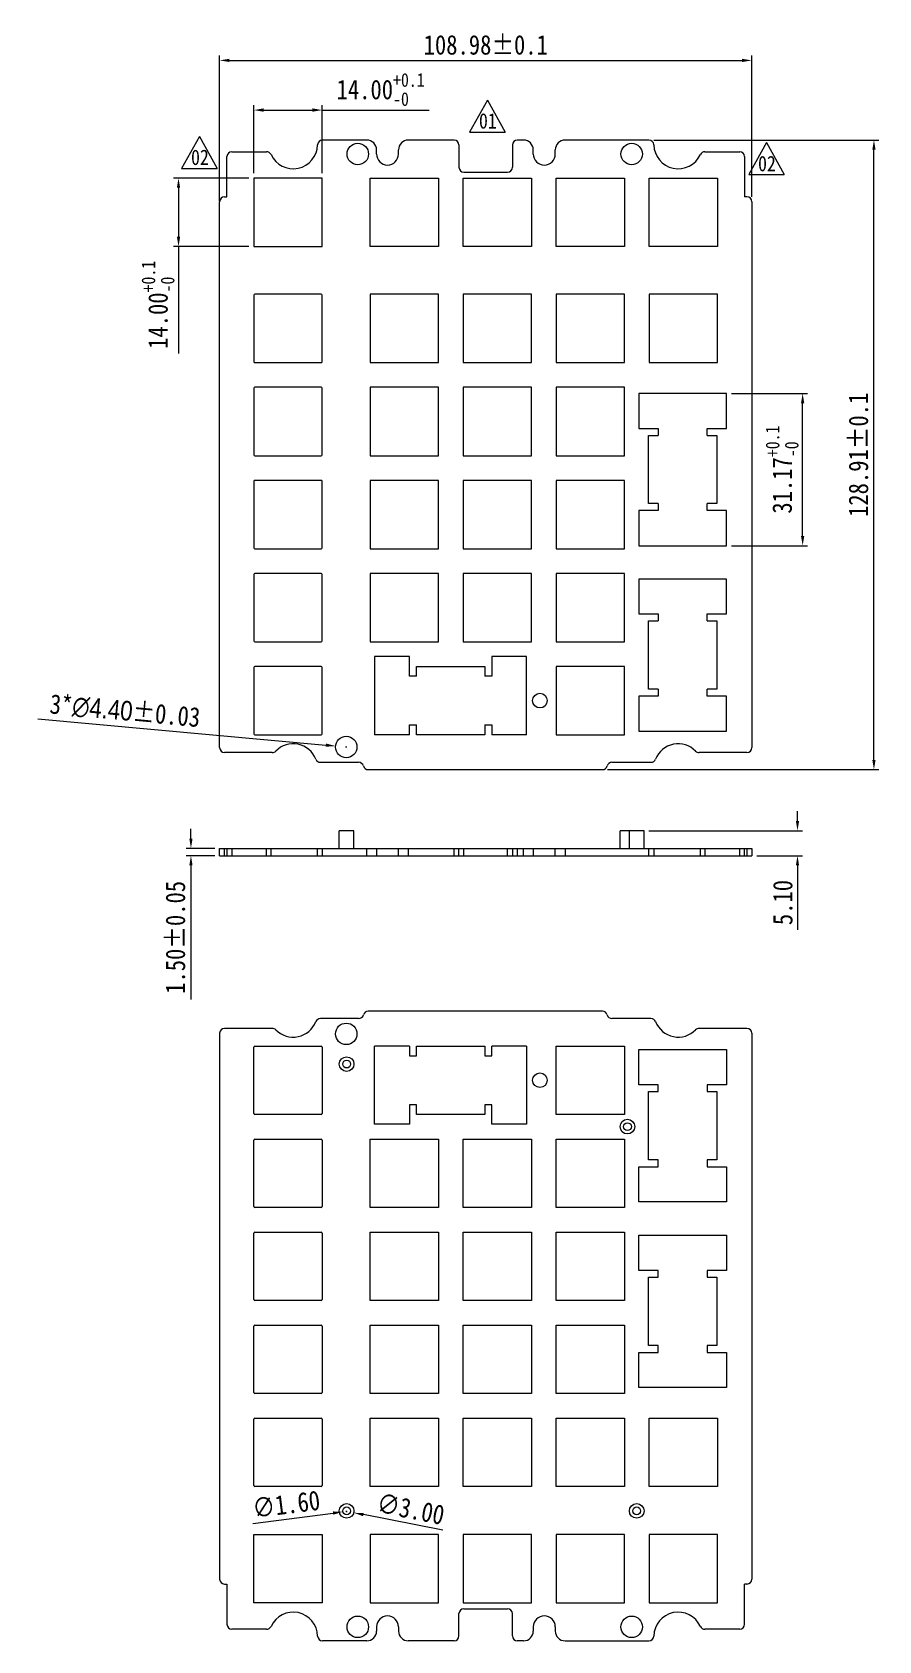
# Model space of a CAD drawing. Header units: millimetres. Extents: x 162 to 335, y 440 to 770.
import ezdxf

# ---------------------------------------------------------------- set-up
doc = ezdxf.new("R2010")
doc.units = ezdxf.units.MM
doc.header["$LTSCALE"] = 16.335
doc.header["$PDMODE"] = 3
doc.header["$PDSIZE"] = 8
doc.layers.get('0').update_dxf_attribs({"linetype": 'CONTINUOUS'})
doc.layers.get('Defpoints').update_dxf_attribs({"linetype": 'CONTINUOUS'})
for name, color, linetype in [('图框', 7, 'CONTINUOUS'), ('文字说明', 2, 'CONTINUOUS'), ('标注尺寸', 2, 'CONTINUOUS')]:
    doc.layers.add(name, color=color, linetype=linetype)
doc.styles.get("Standard").update_dxf_attribs({"font": '', "width": 0.85, "height": 4})
doc.styles.get('STANDARD').set_extended_font_data('SimSun')
doc.dimstyles.get("Standard").update_dxf_attribs({"dimtxt": 2.5, "dimasz": 2, "dimexe": 1, "dimexo": 1, "dimgap": 1, "dimtad": 1, "dimzin": 1, "dimdsep": 46, "dimtxsty": 'STANDARD', "dimcen": 0.09, "dimadec": 0, "dimazin": 2, "dimtp": 0.01, "dimtm": 0.01, "dimtfac": 1, "dimtofl": 0, "dimtmove": 0, "dimatfit": 3, "dimfxl": 1, "dimtolj": 1, "dimarcsym": 0})

# ---------------------------------------------------------------- blocks, each defined once
blk = doc.blocks.new('*D0')
at = {"layer": 'Defpoints', "color": 0}
for p in [(309.25, 763.9), (309.25, 734.96), (200.27, 734.15)]:
    blk.add_point(p, dxfattribs=at)
at = {"layer": '标注尺寸', "color": 0, "lineweight": -2}
for p, q in [((200.27, 735.15), (200.27, 764.9)), ((309.25, 735.96), (309.25, 764.9)), ((202.27, 763.9), (307.25, 763.9))]:
    blk.add_line(p, q, dxfattribs=at)
at = {"layer": '标注尺寸', "color": 0}
for points in [[(202.27, 764.23), (202.27, 763.57), (200.27, 763.9)], [(307.25, 764.23), (307.25, 763.57), (309.25, 763.9)]]:
    blk.add_solid(points, dxfattribs=at)
at = {"layer": '标注尺寸', "color": 0, "insert": (254.76, 767.06), "char_height": 4, "attachment_point": 5}
blk.add_mtext('\\A1;108.98%%P0.1', dxfattribs=at)
blk = doc.blocks.new('*D1')
at = {"layer": 'Defpoints', "color": 0}
for p in [(221.27, 753.73), (207.27, 739.81), (221.27, 739.81)]:
    blk.add_point(p, dxfattribs=at)
at = {"layer": '标注尺寸', "color": 0, "lineweight": -2}
for p, q in [((207.27, 740.81), (207.27, 754.73)), ((221.27, 740.81), (221.27, 754.73)), ((209.27, 753.73), (219.27, 753.73)), ((221.27, 753.73), (243.19, 753.73))]:
    blk.add_line(p, q, dxfattribs=at)
at = {"layer": '标注尺寸', "color": 0}
for points in [[(209.27, 754.07), (209.27, 753.4), (207.27, 753.73)], [(219.27, 754.07), (219.27, 753.4), (221.27, 753.73)]]:
    blk.add_solid(points, dxfattribs=at)
at = {"layer": '标注尺寸', "color": 0, "insert": (233.23, 757.94), "char_height": 4, "attachment_point": 5}
blk.add_mtext('\\A1;14.00{\\H0.7x;\\S+0.1^ -0;}', dxfattribs=at)
blk = doc.blocks.new('*D2')
at = {"layer": 'Defpoints', "color": 0}
for p in [(207.27, 739.81), (191.85, 725.81), (207.27, 725.81)]:
    blk.add_point(p, dxfattribs=at)
at = {"layer": '标注尺寸', "color": 0, "lineweight": -2}
for p, q in [((206.27, 739.81), (190.85, 739.81)), ((191.85, 737.81), (191.85, 727.81)), ((206.27, 725.81), (190.85, 725.81)), ((191.85, 725.81), (191.85, 703.89))]:
    blk.add_line(p, q, dxfattribs=at)
at = {"layer": '标注尺寸', "color": 0}
for points in [[(191.51, 737.81), (192.18, 737.81), (191.85, 739.81)], [(191.51, 727.81), (192.18, 727.81), (191.85, 725.81)]]:
    blk.add_solid(points, dxfattribs=at)
at = {"layer": '标注尺寸', "color": 0, "insert": (187.64, 713.85), "char_height": 4, "attachment_point": 5, "rotation": 90}
blk.add_mtext('\\A1;14.00{\\H0.7x;\\S+0.1^ -0;}', dxfattribs=at)
blk = doc.blocks.new('*D3')
at = {"layer": 'Defpoints', "color": 0}
for p in [(304.09, 695.71), (319.65, 695.71), (304.09, 664.54)]:
    blk.add_point(p, dxfattribs=at)
at = {"layer": '标注尺寸', "color": 0, "lineweight": -2}
for p, q in [((305.09, 695.71), (320.65, 695.71)), ((319.65, 666.54), (319.65, 693.71)), ((305.09, 664.54), (320.65, 664.54))]:
    blk.add_line(p, q, dxfattribs=at)
at = {"layer": '标注尺寸', "color": 0}
for points in [[(319.31, 693.71), (319.98, 693.71), (319.65, 695.71)], [(319.31, 666.54), (319.98, 666.54), (319.65, 664.54)]]:
    blk.add_solid(points, dxfattribs=at)
at = {"layer": '标注尺寸', "color": 0, "insert": (315.44, 680.12), "char_height": 4, "attachment_point": 5, "rotation": 90}
blk.add_mtext('\\A1;31.17{\\H0.7x;\\S+0.1^ -0;}', dxfattribs=at)
blk = doc.blocks.new('*D4')
at = {"layer": 'Defpoints', "color": 0}
for p in [(288.17, 747.59), (334.25, 747.59), (278.67, 618.68)]:
    blk.add_point(p, dxfattribs=at)
at = {"layer": '标注尺寸', "color": 0, "lineweight": -2}
for p, q in [((289.17, 747.59), (335.25, 747.59)), ((334.25, 620.68), (334.25, 745.59)), ((279.67, 618.68), (335.25, 618.68))]:
    blk.add_line(p, q, dxfattribs=at)
at = {"layer": '标注尺寸', "color": 0}
for points in [[(333.91, 745.59), (334.58, 745.59), (334.25, 747.59)], [(333.91, 620.68), (334.58, 620.68), (334.25, 618.68)]]:
    blk.add_solid(points, dxfattribs=at)
at = {"layer": '标注尺寸', "color": 0, "insert": (331.09, 683.14), "char_height": 4, "attachment_point": 5, "rotation": 90}
blk.add_mtext('\\A1;128.91%%P0.1', dxfattribs=at)
blk = doc.blocks.new('*D5')
at = {"layer": 'Defpoints', "color": 0}
for p in [(194.39, 601.07), (200.27, 602.57), (200.27, 601.07)]:
    blk.add_point(p, dxfattribs=at)
at = {"layer": '标注尺寸', "color": 0, "lineweight": -2}
for p, q in [((194.39, 604.57), (194.39, 606.57)), ((199.27, 602.57), (193.39, 602.57)), ((199.27, 601.07), (193.39, 601.07)), ((194.39, 599.07), (194.39, 571.61))]:
    blk.add_line(p, q, dxfattribs=at)
at = {"layer": '标注尺寸', "color": 0}
for points in [[(194.06, 604.57), (194.72, 604.57), (194.39, 602.57)], [(194.06, 599.07), (194.72, 599.07), (194.39, 601.07)]]:
    blk.add_solid(points, dxfattribs=at)
at = {"layer": '标注尺寸', "color": 0, "insert": (191.23, 584.34), "char_height": 4, "attachment_point": 5, "rotation": 90}
blk.add_mtext('\\A1;1.50%%P0.05', dxfattribs=at)
blk = doc.blocks.new('*D6')
at = {"layer": 'Defpoints', "color": 0}
for p in [(287.17, 606.17), (318.59, 606.17), (309.25, 601.07)]:
    blk.add_point(p, dxfattribs=at)
at = {"layer": '标注尺寸', "color": 0, "lineweight": -2}
for p, q in [((318.59, 608.17), (318.59, 610.17)), ((288.17, 606.17), (319.59, 606.17)), ((310.25, 601.07), (319.59, 601.07)), ((318.59, 599.07), (318.59, 585.87))]:
    blk.add_line(p, q, dxfattribs=at)
at = {"layer": '标注尺寸', "color": 0}
for points in [[(318.26, 608.17), (318.92, 608.17), (318.59, 606.17)], [(318.26, 599.07), (318.92, 599.07), (318.59, 601.07)]]:
    blk.add_solid(points, dxfattribs=at)
at = {"layer": '标注尺寸', "color": 0, "insert": (315.59, 591.47), "char_height": 4, "attachment_point": 5, "rotation": 90}
blk.add_mtext('\\A1;5.10', dxfattribs=at)
blk = doc.blocks.new('*D7')
at = {"layer": 'Defpoints', "color": 0}
for p in [(225.48, 466.72), (227.07, 466.92)]:
    blk.add_point(p, dxfattribs=at)
at = {"layer": '标注尺寸', "color": 0, "lineweight": -2}
for p, q in [((207.08, 464.36), (223.5, 466.46)), ((226.18, 466.82), (226.36, 466.82)), ((226.27, 466.73), (226.27, 466.91))]:
    blk.add_line(p, q, dxfattribs=at)
at = {"layer": '标注尺寸', "color": 0}
blk.add_solid([(223.45, 466.8), (223.54, 466.13), (225.48, 466.72)], dxfattribs=at)
at = {"layer": '标注尺寸', "color": 0, "insert": (213.91, 468.26), "char_height": 4, "attachment_point": 5, "rotation": 7.3023}
blk.add_mtext('\\A1;∅1.60', dxfattribs=at)
blk = doc.blocks.new('*D8')
at = {"layer": 'Defpoints', "color": 0}
for p in [(224.8, 467.11), (227.74, 466.53)]:
    blk.add_point(p, dxfattribs=at)
at = {"layer": '标注尺寸', "color": 0, "lineweight": -2}
for p, q in [((226.18, 466.82), (226.36, 466.82)), ((226.27, 466.73), (226.27, 466.91)), ((245.95, 462.96), (229.71, 466.15))]:
    blk.add_line(p, q, dxfattribs=at)
at = {"layer": '标注尺寸', "color": 0}
blk.add_solid([(229.77, 466.47), (229.64, 465.82), (227.74, 466.53)], dxfattribs=at)
at = {"layer": '标注尺寸', "color": 0, "insert": (239.39, 467.3), "char_height": 4, "attachment_point": 5, "rotation": 348.9}
blk.add_mtext('\\A1;∅3.00', dxfattribs=at)
blk = doc.blocks.new('*D9')
at = {"layer": 'Defpoints', "color": 0}
for p in [(224, 623.52), (228.39, 623.12)]:
    blk.add_point(p, dxfattribs=at)
at = {"layer": '标注尺寸', "color": 0, "lineweight": -2}
for p, q in [((163.04, 629.12), (222.01, 623.7)), ((226.1, 623.32), (226.28, 623.32)), ((226.19, 623.23), (226.19, 623.41))]:
    blk.add_line(p, q, dxfattribs=at)
at = {"layer": '标注尺寸', "color": 0}
blk.add_solid([(222.04, 624.04), (221.98, 623.37), (224, 623.52)], dxfattribs=at)
at = {"layer": '标注尺寸', "color": 0, "insert": (180.89, 630.65), "char_height": 4, "attachment_point": 5, "rotation": 354.755}
blk.add_mtext('\\A1;{\\C2;3*\\Fgdt|c134;∅4.40\\fSimSun|b0|i0|c134|p2;%%P0.03}', dxfattribs=at)

msp = doc.modelspace()

# ---------------------------------------------------------------- linework, layer by layer
at = {"color": 7, "linetype": 'Continuous'}
for p, q in [((202.773, 745.211), (209.877, 745.211)), ((230.398, 747.591), (221.328, 747.591)), ((232.398, 744.73), (232.398, 745.591)), ((236.898, 744.73), (236.898, 745.591)), ((248.278, 747.591), (238.898, 747.591)), ((249.278, 746.591), (249.278, 742.011)), ((260.218, 746.591), (260.218, 742.011)), ((262.498, 747.591), (261.218, 747.591)), ((264.498, 744.73), (264.498, 745.591)), ((268.998, 744.73), (268.998, 745.591)), ((288.167, 747.591), (270.998, 747.591)), ((299.618, 745.211), (306.752, 745.211)), ((207.273, 739.811), (207.273, 725.811)), ((221.273, 739.811), (207.273, 739.811)), ((221.273, 725.811), (221.273, 739.811)), ((231.073, 725.811), (231.073, 739.811)), ((231.073, 739.811), (245.073, 739.811)), ((245.073, 739.811), (245.073, 725.811)), ((250.123, 725.811), (250.123, 739.811)), ((250.123, 739.811), (264.123, 739.811)), ((250.278, 741.011), (259.218, 741.011)), ((264.123, 739.811), (264.123, 725.811)), ((269.173, 725.811), (269.173, 739.811)), ((269.173, 739.811), (283.173, 739.811)), ((283.173, 739.811), (283.173, 725.811)), ((288.223, 725.811), (288.223, 739.811)), ((288.223, 739.811), (302.223, 739.811)), ((302.223, 739.811), (302.223, 725.811)), ((200.273, 623.184), (200.273, 734.961)), ((309.252, 734.961), (309.252, 623.184)), ((207.273, 725.811), (221.273, 725.811)), ((245.073, 725.811), (231.073, 725.811)), ((264.123, 725.811), (250.123, 725.811)), ((283.173, 725.811), (269.173, 725.811)), ((302.223, 725.811), (288.223, 725.811)), ((207.273, 715.813), (207.273, 702.213)), ((221.073, 716.013), (207.473, 716.013)), ((221.273, 702.213), (221.273, 715.813)), ((231.073, 716.013), (231.073, 702.013)), ((245.073, 716.013), (231.073, 716.013)), ((245.073, 702.013), (245.073, 716.013)), ((250.123, 716.013), (250.123, 702.013)), ((264.123, 716.013), (250.123, 716.013)), ((264.123, 702.013), (264.123, 716.013)), ((269.173, 716.013), (269.173, 702.013)), ((283.173, 716.013), (269.173, 716.013)), ((283.173, 702.013), (283.173, 716.013)), ((288.223, 716.013), (288.223, 702.013)), ((302.223, 716.013), (288.223, 716.013)), ((302.223, 702.013), (302.223, 716.013)), ((207.473, 702.013), (221.073, 702.013)), ((231.073, 702.013), (245.073, 702.013)), ((250.123, 702.013), (264.123, 702.013)), ((269.173, 702.013), (283.173, 702.013)), ((288.223, 702.013), (302.223, 702.013)), ((207.273, 696.763), (207.273, 683.163)), ((221.073, 696.963), (207.473, 696.963)), ((221.273, 683.163), (221.273, 696.763)), ((231.073, 696.963), (231.073, 682.963)), ((245.073, 696.963), (231.073, 696.963)), ((245.073, 682.963), (245.073, 696.963)), ((250.123, 696.963), (250.123, 682.963)), ((264.123, 696.963), (250.123, 696.963)), ((264.123, 682.963), (264.123, 696.963)), ((269.173, 696.963), (269.173, 682.963)), ((283.173, 696.963), (269.173, 696.963)), ((283.173, 682.963), (283.173, 696.963)), ((304.088, 695.707), (286.088, 695.707)), ((286.088, 695.707), (286.088, 688.564)), ((304.088, 688.564), (304.088, 695.707)), ((286.088, 688.564), (290.088, 688.564)), ((290.088, 688.564), (290.088, 687.121)), ((300.088, 688.564), (304.088, 688.564)), ((300.088, 687.121), (300.088, 688.564)), ((288.073, 687.121), (290.088, 687.121)), ((288.073, 673.151), (288.073, 687.121)), ((300.088, 687.121), (302.073, 687.121)), ((302.073, 687.121), (302.073, 673.151)), ((207.473, 682.963), (221.073, 682.963)), ((231.073, 682.963), (245.073, 682.963)), ((250.123, 682.963), (264.123, 682.963)), ((269.173, 682.963), (283.173, 682.963)), ((207.273, 677.713), (207.273, 664.113)), ((221.073, 677.913), (207.473, 677.913)), ((221.273, 664.113), (221.273, 677.713)), ((231.073, 677.913), (231.073, 663.913)), ((245.073, 677.913), (231.073, 677.913)), ((245.073, 663.913), (245.073, 677.913)), ((264.123, 677.913), (250.123, 677.913)), ((250.123, 677.913), (250.123, 663.913)), ((264.123, 663.913), (264.123, 677.913)), ((283.173, 677.913), (269.173, 677.913)), ((269.173, 677.913), (269.173, 663.913)), ((283.173, 663.913), (283.173, 677.913)), ((290.088, 673.151), (288.073, 673.151)), ((290.088, 673.151), (290.088, 671.736)), ((302.073, 673.151), (300.088, 673.151)), ((300.088, 671.736), (300.088, 673.151)), ((290.088, 671.736), (286.088, 671.736)), ((286.088, 671.736), (286.088, 664.536)), ((304.088, 671.736), (300.088, 671.736)), ((304.088, 664.536), (304.088, 671.736)), ((207.473, 663.913), (221.073, 663.913)), ((231.073, 663.913), (245.073, 663.913)), ((250.123, 663.913), (264.123, 663.913)), ((269.173, 663.913), (283.173, 663.913)), ((286.088, 664.536), (304.088, 664.536)), ((221.073, 658.863), (207.473, 658.863)), ((231.073, 658.863), (231.073, 644.863)), ((245.073, 658.863), (231.073, 658.863)), ((245.073, 644.863), (245.073, 658.863)), ((264.123, 658.863), (250.123, 658.863)), ((250.123, 658.863), (250.123, 644.863)), ((264.123, 644.863), (264.123, 658.863)), ((283.173, 658.863), (269.173, 658.863)), ((269.173, 658.863), (269.173, 644.863)), ((283.173, 644.863), (283.173, 658.863)), ((207.273, 658.663), (207.273, 645.063)), ((221.273, 645.063), (221.273, 658.663)), ((304.088, 657.707), (286.088, 657.707)), ((286.088, 657.707), (286.088, 650.564)), ((304.088, 650.564), (304.088, 657.707)), ((286.088, 650.564), (290.088, 650.564)), ((288.073, 649.121), (290.088, 649.121)), ((288.073, 635.151), (288.073, 649.121)), ((290.088, 650.564), (290.088, 649.121)), ((300.088, 650.564), (304.088, 650.564)), ((300.088, 649.121), (300.088, 650.564)), ((300.088, 649.121), (302.073, 649.121)), ((302.073, 649.121), (302.073, 635.151)), ((207.473, 644.863), (221.073, 644.863)), ((231.073, 644.863), (245.073, 644.863)), ((250.123, 644.863), (264.123, 644.863)), ((269.173, 644.863), (283.173, 644.863)), ((207.273, 639.613), (207.273, 626.013)), ((221.073, 639.813), (207.473, 639.813)), ((221.273, 626.013), (221.273, 639.613)), ((239.152, 641.828), (231.952, 641.828)), ((231.952, 641.828), (231.952, 625.813)), ((239.152, 637.828), (239.152, 641.828)), ((240.567, 639.813), (254.537, 639.813)), ((240.567, 637.828), (240.567, 639.813)), ((254.537, 639.813), (254.537, 637.828)), ((263.124, 641.828), (255.981, 641.828)), ((255.981, 641.828), (255.981, 637.828)), ((263.124, 625.813), (263.124, 641.828)), ((283.173, 639.813), (269.173, 639.813)), ((269.173, 639.813), (269.173, 625.813)), ((283.173, 625.813), (283.173, 639.813)), ((240.567, 637.828), (239.152, 637.828)), ((255.981, 637.828), (254.537, 637.828)), ((290.088, 633.736), (286.088, 633.736)), ((286.088, 633.736), (286.088, 626.536)), ((290.088, 635.151), (288.073, 635.151)), ((290.088, 635.151), (290.088, 633.736)), ((302.073, 635.151), (300.088, 635.151)), ((300.088, 633.736), (300.088, 635.151)), ((304.088, 633.736), (300.088, 633.736)), ((304.088, 626.536), (304.088, 633.736)), ((207.473, 625.813), (221.073, 625.813)), ((239.152, 625.813), (231.952, 625.813)), ((239.152, 627.828), (240.567, 627.828)), ((239.152, 625.813), (239.152, 627.828)), ((240.567, 625.813), (240.567, 627.828)), ((254.537, 625.813), (240.567, 625.813)), ((254.537, 627.828), (255.981, 627.828)), ((254.537, 627.828), (254.537, 625.813)), ((255.981, 627.828), (255.981, 625.813)), ((263.124, 625.813), (255.981, 625.813)), ((269.173, 625.813), (283.173, 625.813)), ((286.088, 626.536), (304.088, 626.536)), ((211.053, 622.184), (201.273, 622.184)), ((220.908, 620.184), (228.734, 620.184)), ((280.607, 620.184), (288.588, 620.184)), ((308.252, 622.184), (298.442, 622.184)), ((230.671, 618.684), (278.671, 618.684)), ((224.773, 602.566), (224.773, 606.166)), ((227.773, 606.166), (224.773, 606.166)), ((227.773, 602.566), (227.773, 606.166)), ((287.173, 606.166), (282.273, 606.166)), ((282.273, 602.566), (282.273, 606.166)), ((284.173, 602.566), (284.173, 606.166)), ((287.173, 602.566), (287.173, 606.166)), ((200.273, 601.066), (200.273, 602.566)), ((200.273, 602.566), (309.252, 602.566)), ((200.273, 601.066), (309.252, 601.066)), ((201.273, 601.066), (201.273, 602.566)), ((201.773, 602.566), (201.773, 601.066)), ((202.773, 602.566), (202.773, 601.066)), ((209.877, 601.066), (209.877, 602.566)), ((210.785, 602.566), (210.785, 601.066)), ((220.328, 601.066), (220.328, 602.566)), ((221.328, 601.066), (221.328, 602.566)), ((230.398, 601.066), (230.398, 602.566)), ((232.398, 602.566), (232.398, 601.066)), ((236.898, 601.066), (236.898, 602.566)), ((238.898, 602.566), (238.898, 601.066)), ((248.278, 601.066), (248.278, 602.566)), ((249.278, 601.066), (249.278, 602.566)), ((250.278, 601.066), (250.278, 602.566)), ((259.218, 601.066), (259.218, 602.566)), ((260.218, 602.566), (260.218, 601.066)), ((261.218, 602.566), (261.218, 601.066)), ((262.498, 601.066), (262.498, 602.566)), ((264.498, 602.566), (264.498, 601.066)), ((268.998, 601.066), (268.998, 602.566)), ((270.998, 602.566), (270.998, 601.066)), ((288.167, 601.066), (288.167, 602.566)), ((289.167, 602.566), (289.167, 601.066)), ((298.71, 601.066), (298.71, 602.566)), ((299.618, 602.566), (299.618, 601.066)), ((306.752, 601.066), (306.752, 602.566)), ((307.752, 601.066), (307.752, 602.566)), ((308.252, 602.566), (308.252, 601.066)), ((309.252, 602.566), (309.252, 601.066)), ((228.734, 567.716), (220.908, 567.716)), ((278.671, 569.216), (230.671, 569.216)), ((288.588, 567.716), (280.607, 567.716)), ((200.273, 564.716), (200.273, 452.939)), ((211.053, 565.716), (201.273, 565.716)), ((308.252, 565.716), (298.442, 565.716)), ((309.252, 564.716), (309.252, 452.939)), ((207.273, 548.287), (207.273, 561.887)), ((207.473, 562.087), (221.073, 562.087)), ((221.273, 561.887), (221.273, 548.287)), ((231.952, 546.072), (231.952, 562.087)), ((239.152, 562.087), (231.952, 562.087)), ((239.152, 562.087), (239.152, 560.072)), ((239.152, 560.072), (240.567, 560.072)), ((240.567, 560.072), (240.567, 562.087)), ((240.567, 562.087), (254.537, 562.087)), ((254.537, 562.087), (254.537, 560.072)), ((254.537, 560.072), (255.981, 560.072)), ((255.981, 560.072), (255.981, 562.087)), ((263.124, 562.087), (255.981, 562.087)), ((263.124, 562.087), (263.124, 546.072)), ((269.173, 548.087), (269.173, 562.087)), ((269.173, 562.087), (283.173, 562.087)), ((283.173, 562.087), (283.173, 548.087)), ((286.088, 554.165), (286.088, 561.365)), ((286.088, 561.365), (304.088, 561.365)), ((304.088, 561.365), (304.088, 554.165)), ((290.088, 554.165), (286.088, 554.165)), ((290.088, 552.75), (290.088, 554.165)), ((300.088, 554.165), (300.088, 552.75)), ((304.088, 554.165), (300.088, 554.165)), ((239.152, 550.072), (239.152, 546.072)), ((240.567, 550.072), (239.152, 550.072)), ((240.567, 548.087), (240.567, 550.072)), ((254.537, 550.072), (254.537, 548.087)), ((255.981, 550.072), (254.537, 550.072)), ((255.981, 546.072), (255.981, 550.072)), ((288.073, 538.78), (288.073, 552.75)), ((288.073, 552.75), (290.088, 552.75)), ((300.088, 552.75), (302.073, 552.75)), ((302.073, 552.75), (302.073, 538.78)), ((221.073, 548.087), (207.473, 548.087)), ((254.537, 548.087), (240.567, 548.087)), ((283.173, 548.087), (269.173, 548.087)), ((239.152, 546.072), (231.952, 546.072)), ((263.124, 546.072), (255.981, 546.072)), ((207.273, 529.237), (207.273, 542.837)), ((207.473, 543.037), (221.073, 543.037)), ((221.273, 542.837), (221.273, 529.237)), ((231.073, 529.037), (231.073, 543.037)), ((231.073, 543.037), (245.073, 543.037)), ((245.073, 543.037), (245.073, 529.037)), ((250.123, 529.037), (250.123, 543.037)), ((250.123, 543.037), (264.123, 543.037)), ((264.123, 543.037), (264.123, 529.037)), ((269.173, 529.037), (269.173, 543.037)), ((269.173, 543.037), (283.173, 543.037)), ((283.173, 543.037), (283.173, 529.037)), ((286.088, 530.193), (286.088, 537.336)), ((286.088, 537.336), (290.088, 537.336)), ((290.088, 538.78), (288.073, 538.78)), ((290.088, 537.336), (290.088, 538.78)), ((302.073, 538.78), (300.088, 538.78)), ((300.088, 538.78), (300.088, 537.336)), ((300.088, 537.336), (304.088, 537.336)), ((304.088, 537.336), (304.088, 530.193)), ((221.073, 529.037), (207.473, 529.037)), ((245.073, 529.037), (231.073, 529.037)), ((264.123, 529.037), (250.123, 529.037)), ((283.173, 529.037), (269.173, 529.037)), ((304.088, 530.193), (286.088, 530.193)), ((207.273, 510.187), (207.273, 523.787)), ((207.473, 523.987), (221.073, 523.987)), ((221.273, 523.787), (221.273, 510.187)), ((231.073, 509.987), (231.073, 523.987)), ((231.073, 523.987), (245.073, 523.987)), ((245.073, 523.987), (245.073, 509.987)), ((250.123, 509.987), (250.123, 523.987)), ((250.123, 523.987), (264.123, 523.987)), ((264.123, 523.987), (264.123, 509.987)), ((269.173, 509.987), (269.173, 523.987)), ((269.173, 523.987), (283.173, 523.987)), ((283.173, 523.987), (283.173, 509.987)), ((286.088, 523.365), (304.088, 523.365)), ((286.088, 516.165), (286.088, 523.365)), ((304.088, 523.365), (304.088, 516.165)), ((290.088, 516.165), (286.088, 516.165)), ((288.073, 514.75), (290.088, 514.75)), ((288.073, 500.78), (288.073, 514.75)), ((290.088, 514.75), (290.088, 516.165)), ((304.088, 516.165), (300.088, 516.165)), ((300.088, 516.165), (300.088, 514.75)), ((300.088, 514.75), (302.073, 514.75)), ((302.073, 514.75), (302.073, 500.78)), ((221.073, 509.987), (207.473, 509.987)), ((245.073, 509.987), (231.073, 509.987)), ((264.123, 509.987), (250.123, 509.987)), ((283.173, 509.987), (269.173, 509.987)), ((207.273, 491.137), (207.273, 504.737)), ((207.473, 504.937), (221.073, 504.937)), ((221.273, 504.737), (221.273, 491.137)), ((231.073, 490.937), (231.073, 504.937)), ((231.073, 504.937), (245.073, 504.937)), ((245.073, 504.937), (245.073, 490.937)), ((250.123, 490.937), (250.123, 504.937)), ((250.123, 504.937), (264.123, 504.937)), ((264.123, 504.937), (264.123, 490.937)), ((269.173, 504.937), (283.173, 504.937)), ((269.173, 490.937), (269.173, 504.937)), ((283.173, 504.937), (283.173, 490.937)), ((290.088, 500.78), (288.073, 500.78)), ((290.088, 499.336), (290.088, 500.78)), ((302.073, 500.78), (300.088, 500.78)), ((300.088, 500.78), (300.088, 499.336)), ((286.088, 499.336), (290.088, 499.336)), ((286.088, 492.193), (286.088, 499.336)), ((300.088, 499.336), (304.088, 499.336)), ((304.088, 499.336), (304.088, 492.193)), ((221.073, 490.937), (207.473, 490.937)), ((245.073, 490.937), (231.073, 490.937)), ((264.123, 490.937), (250.123, 490.937)), ((283.173, 490.937), (269.173, 490.937)), ((304.088, 492.193), (286.088, 492.193)), ((207.273, 472.087), (207.273, 485.687)), ((207.473, 485.887), (221.073, 485.887)), ((221.273, 485.687), (221.273, 472.087)), ((231.073, 471.887), (231.073, 485.887)), ((231.073, 485.887), (245.073, 485.887)), ((245.073, 485.887), (245.073, 471.887)), ((250.123, 485.887), (264.123, 485.887)), ((250.123, 471.887), (250.123, 485.887)), ((264.123, 485.887), (264.123, 471.887)), ((269.173, 485.887), (283.173, 485.887)), ((269.173, 471.887), (269.173, 485.887)), ((283.173, 485.887), (283.173, 471.887)), ((288.223, 485.887), (302.223, 485.887)), ((288.223, 471.887), (288.223, 485.887)), ((302.223, 485.887), (302.223, 471.887)), ((221.073, 471.887), (207.473, 471.887)), ((245.073, 471.887), (231.073, 471.887)), ((264.123, 471.887), (250.123, 471.887)), ((283.173, 471.887), (269.173, 471.887)), ((302.223, 471.887), (288.223, 471.887)), ((207.273, 448.089), (207.273, 462.089)), ((207.273, 462.089), (221.273, 462.089)), ((221.273, 462.089), (221.273, 448.089)), ((245.073, 462.089), (231.073, 462.089)), ((231.073, 462.089), (231.073, 448.089)), ((245.073, 448.089), (245.073, 462.089)), ((264.123, 462.089), (250.123, 462.089)), ((250.123, 462.089), (250.123, 448.089)), ((264.123, 448.089), (264.123, 462.089)), ((283.173, 462.089), (269.173, 462.089)), ((269.173, 462.089), (269.173, 448.089)), ((283.173, 448.089), (283.173, 462.089)), ((302.223, 462.089), (288.223, 462.089)), ((288.223, 462.089), (288.223, 448.089)), ((302.223, 448.089), (302.223, 462.089)), ((201.273, 451.939), (201.773, 451.939)), ((201.773, 451.939), (201.773, 443.689)), ((308.252, 451.939), (307.752, 451.939)), ((307.752, 443.689), (307.752, 451.939)), ((221.273, 448.089), (207.273, 448.089)), ((231.073, 448.089), (245.073, 448.089)), ((250.123, 448.089), (264.123, 448.089)), ((269.173, 448.089), (283.173, 448.089)), ((288.223, 448.089), (302.223, 448.089)), ((249.278, 441.309), (249.278, 445.889)), ((250.278, 446.889), (259.218, 446.889)), ((260.218, 441.309), (260.218, 445.889)), ((209.877, 442.689), (202.773, 442.689)), ((232.398, 443.17), (232.398, 442.309)), ((236.898, 443.17), (236.898, 442.309)), ((264.498, 443.17), (264.498, 442.309)), ((268.998, 443.17), (268.998, 442.309)), ((306.752, 442.689), (299.618, 442.689)), ((230.398, 440.309), (221.328, 440.309)), ((248.278, 440.309), (238.898, 440.309)), ((262.498, 440.309), (261.218, 440.309)), ((270.998, 440.309), (288.167, 440.309))]:
    msp.add_line(p, q, dxfattribs=at)
at = {"color": 1, "linetype": 'Continuous'}
for p, q in [((201.773, 735.961), (201.773, 744.211)), ((307.752, 744.211), (307.752, 735.961)), ((201.273, 735.961), (201.773, 735.961)), ((308.252, 735.961), (307.752, 735.961))]:
    msp.add_line(p, q, dxfattribs=at)
at = {"color": 7, "linetype": 'Continuous'}
for centre, radius in [((228.558, 744.73), 2.2), ((284.648, 744.73), 2.2), ((265.849, 632.813), 1.5), ((226.194, 623.319), 2.2), ((226.194, 564.581), 2.2), ((226.273, 558.396), 1.5), ((226.273, 558.396), 0.8), ((265.849, 555.087), 1.5), ((283.773, 545.587), 1.5), ((283.773, 545.587), 0.8), ((226.273, 466.911), 1.5), ((226.273, 466.911), 0.8), ((285.673, 466.911), 1.5), ((285.673, 466.911), 0.8), ((228.558, 443.17), 2.2), ((284.648, 443.17), 2.2)]:
    msp.add_circle(centre, radius, dxfattribs=at)
at = {"color": 1, "linetype": 'Continuous'}
for centre, start, end in [((202.773, 744.211), 90, 180), ((306.752, 744.211), 0, 90), ((201.273, 734.961), 90, 180), ((308.252, 734.961), 0, 90)]:
    msp.add_arc(centre, 1, start, end, dxfattribs=at)
at = {"color": 7, "linetype": 'Continuous'}
for centre, radius, start, end in [((209.877, 744.211), 1, 24.67222, 90), ((215.329, 746.716), 5, 204.67222, 358.81046), ((221.328, 746.591), 1, 90, 178.81046), ((230.398, 745.591), 2, 0, 90), ((234.648, 744.73), 2.25, 180, 0), ((238.898, 745.591), 2, 90, 180), ((248.278, 746.591), 1, 0, 90), ((261.218, 746.591), 1, 90, 180), ((262.498, 745.591), 2, 0, 90), ((266.748, 744.73), 2.25, 180, 0), ((270.998, 745.591), 2, 90, 180), ((288.167, 746.591), 1, 1.18954, 90), ((294.166, 746.716), 5, 181.18954, 335.32778), ((299.618, 744.211), 1, 90, 155.32778), ((250.278, 742.011), 1, 180, 270), ((259.218, 742.011), 1, 270, 0), ((207.473, 715.813), 0.2, 90, 180), ((221.073, 715.813), 0.2, 0, 90), ((207.473, 702.213), 0.2, 180, 270), ((221.073, 702.213), 0.2, 270, 0), ((207.473, 696.763), 0.2, 90, 180), ((221.073, 696.763), 0.2, 0, 90), ((207.473, 683.163), 0.2, 180, 270), ((221.073, 683.163), 0.2, 270, 0), ((207.473, 677.713), 0.2, 90, 180), ((221.073, 677.713), 0.2, 0, 90), ((207.473, 664.113), 0.2, 180, 270), ((221.073, 664.113), 0.2, 270, 0), ((207.473, 658.663), 0.2, 90, 180), ((221.073, 658.663), 0.2, 0, 90), ((207.473, 645.063), 0.2, 180, 270), ((221.073, 645.063), 0.2, 270, 0), ((207.473, 639.613), 0.2, 90, 180), ((221.073, 639.613), 0.2, 0, 90), ((207.473, 626.013), 0.2, 180, 270), ((221.073, 626.013), 0.2, 270, 0), ((201.273, 623.184), 1, 180, 270), ((215.329, 618.975), 5, 21.60119, 135.45437), ((294.166, 618.975), 5, 44.54563, 158.39881), ((308.252, 623.184), 1, 270, 360), ((211.053, 623.184), 1, 270, 315.45437), ((220.908, 621.184), 1, 201.60118, 270), ((228.734, 619.184), 1, 14.47751, 90), ((230.671, 619.684), 1, 194.47751, 270), ((278.671, 619.684), 1, 270, 345.52249), ((280.607, 619.184), 1, 90, 165.52249), ((288.588, 621.184), 1, 270, 338.39882), ((298.442, 623.184), 1, 224.54563, 270), ((215.329, 568.925), 5, 224.54563, 338.39881), ((220.908, 566.716), 1, 90, 158.39882), ((228.734, 568.716), 1, 270, 345.52249), ((230.671, 568.216), 1, 90, 165.52249), ((278.671, 568.216), 1, 14.47751, 90), ((280.607, 568.716), 1, 194.47751, 270), ((288.588, 566.716), 1, 21.60118, 90), ((294.166, 568.925), 5, 201.60119, 315.45437), ((201.273, 564.716), 1, 90, 180), ((211.053, 564.716), 1, 44.54563, 90), ((298.442, 564.716), 1, 90, 135.45437), ((308.252, 564.716), 1, 0, 90), ((207.473, 561.887), 0.2, 90, 180), ((221.073, 561.887), 0.2, 0, 90), ((207.473, 548.287), 0.2, 180, 270), ((221.073, 548.287), 0.2, 270, 360), ((207.473, 542.837), 0.2, 90, 180), ((221.073, 542.837), 0.2, 0, 90), ((207.473, 529.237), 0.2, 180, 270), ((221.073, 529.237), 0.2, 270, 0), ((207.473, 523.787), 0.2, 90, 180), ((221.073, 523.787), 0.2, 0, 90), ((207.473, 510.187), 0.2, 180, 270), ((221.073, 510.187), 0.2, 270, 0), ((207.473, 504.737), 0.2, 90, 180), ((221.073, 504.737), 0.2, 0, 90), ((207.473, 491.137), 0.2, 180, 270), ((221.073, 491.137), 0.2, 270, 0), ((207.473, 485.687), 0.2, 90, 180), ((221.073, 485.687), 0.2, 0, 90), ((207.473, 472.087), 0.2, 180, 270), ((221.073, 472.087), 0.2, 270, 360), ((201.273, 452.939), 1, 180, 270), ((308.252, 452.939), 1, 270, 0), ((215.329, 441.184), 5, 1.18954, 155.32778), ((234.648, 443.17), 2.25, 0, 180), ((250.278, 445.889), 1, 90, 180), ((259.218, 445.889), 1, 0, 90), ((266.748, 443.17), 2.25, 0, 180), ((294.166, 441.184), 5, 24.67222, 178.81046), ((202.773, 443.689), 1, 180, 270), ((209.877, 443.689), 1, 270, 335.32778), ((230.398, 442.309), 2, 270, 0), ((238.898, 442.309), 2, 180, 270), ((262.498, 442.309), 2, 270, 0), ((270.998, 442.309), 2, 180, 270), ((299.618, 443.689), 1, 204.67222, 270), ((306.752, 443.689), 1, 270, 0), ((221.328, 441.309), 1, 181.18954, 270), ((248.278, 441.309), 1, 270, 0), ((261.218, 441.309), 1, 180, 270), ((288.167, 441.309), 1, 270, 358.81046)]:
    msp.add_arc(centre, radius, start, end, dxfattribs=at)
at = {"layer": '文字说明', "color": 1}
for p, q in [((255.087, 755.789), (251.447, 749.237)), ((255.087, 755.789), (258.727, 749.237)), ((196.133, 748.342), (192.493, 741.79)), ((196.133, 748.342), (199.773, 741.79)), ((251.447, 749.237), (258.727, 749.237)), ((312.236, 747.057), (308.596, 740.505)), ((312.236, 747.057), (315.876, 740.505)), ((192.493, 741.79), (199.773, 741.79)), ((308.596, 740.505), (315.876, 740.505))]:
    msp.add_line(p, q, dxfattribs=at)

# ---------------------------------------------------------------- texts
at = {"layer": '图框', "lineweight": 0, "char_height": 3.15, "width": 31.6172, "attachment_point": 1}
for s, insert in [('{\\fSimSun|b0|i0|c134|p54;\\C4;01}', (253.368, 753.085)), ('{\\fSimSun|b0|i0|c134|p54;\\C4;02}', (194.414, 745.638)), ('{\\fSimSun|b0|i0|c134|p54;\\C4;02}', (310.517, 744.353))]:
    msp.add_mtext(s, dxfattribs=dict(at, insert=insert))

# ---------------------------------------------------------------- dimensions: what is measured, and where the dimension line sits
at = {"layer": '标注尺寸'}
for base, p1, p2, text, picture, middle in [((309.252, 763.899), (200.273, 734.154), (309.252, 734.961), '<>%%P0.1', '*D0', (254.762, 767.055)), ((221.273, 753.732), (207.273, 739.811), (221.273, 739.811), '<>{\\H0.7x;\\S+0.1^ -0;}', '*D1', (233.233, 757.936))]:
    dim = msp.add_linear_dim(base=base, p1=p1, p2=p2, text=text, dimstyle='STANDARD', dxfattribs=at)
    dim.commit()
    dim.dimension.update_dxf_attribs({"geometry": picture, "text_midpoint": middle})
for base, p1, p2, text, picture, middle in [((334.246, 747.591), (278.671, 618.684), (288.167, 747.591), '<>%%P0.1', '*D4', (331.09, 683.138)), ((191.848, 725.811), (207.273, 739.811), (207.273, 725.811), '<>{\\H0.7x;\\S+0.1^ -0;}', '*D2', (187.644, 713.85)), ((319.647, 695.707), (304.088, 664.536), (304.088, 695.707), '<>{\\H0.7x;\\S+0.1^ -0;}', '*D3', (315.443, 680.121)), ((194.391, 601.066), (200.273, 602.566), (200.273, 601.066), '<>%%P0.05', '*D5', (191.234, 584.337))]:
    dim = msp.add_linear_dim(base=base, p1=p1, p2=p2, angle=90, text=text, dimstyle='STANDARD', dxfattribs=at)
    dim.commit()
    dim.dimension.update_dxf_attribs({"geometry": picture, "text_midpoint": middle})
dim = msp.add_diameter_dim_2p(p1=(228.385, 623.118), p2=(224.004, 623.52), text='{\\C2;3*\\Fgdt|c134;<>\\fSimSun|b0|i0|c134|p2;%%P0.03}', dimstyle='STANDARD', dxfattribs=at)
dim.commit()
dim.dimension.update_dxf_attribs({"geometry": '*D9', "text_midpoint": (180.603, 627.505), "dimtype": 163})
dim = msp.add_linear_dim(base=(318.59, 606.166), p1=(309.252, 601.066), p2=(287.173, 606.166), angle=90, dimstyle='STANDARD', dxfattribs=at)
dim.commit()
dim.dimension.update_dxf_attribs({"geometry": '*D6', "text_midpoint": (318.59, 591.469), "dimtype": 160})
for p1, p2, picture, middle in [((227.066, 466.922), (225.479, 466.719), '*D7', (213.912, 468.261)), ((224.801, 467.11), (227.745, 466.532), '*D8', (239.388, 467.305))]:
    dim = msp.add_diameter_dim_2p(p1=p1, p2=p2, dimstyle='STANDARD', dxfattribs=at)
    dim.commit()
    dim.dimension.update_dxf_attribs({"geometry": picture, "text_midpoint": middle})

doc.saveas('drawing.dxf')
